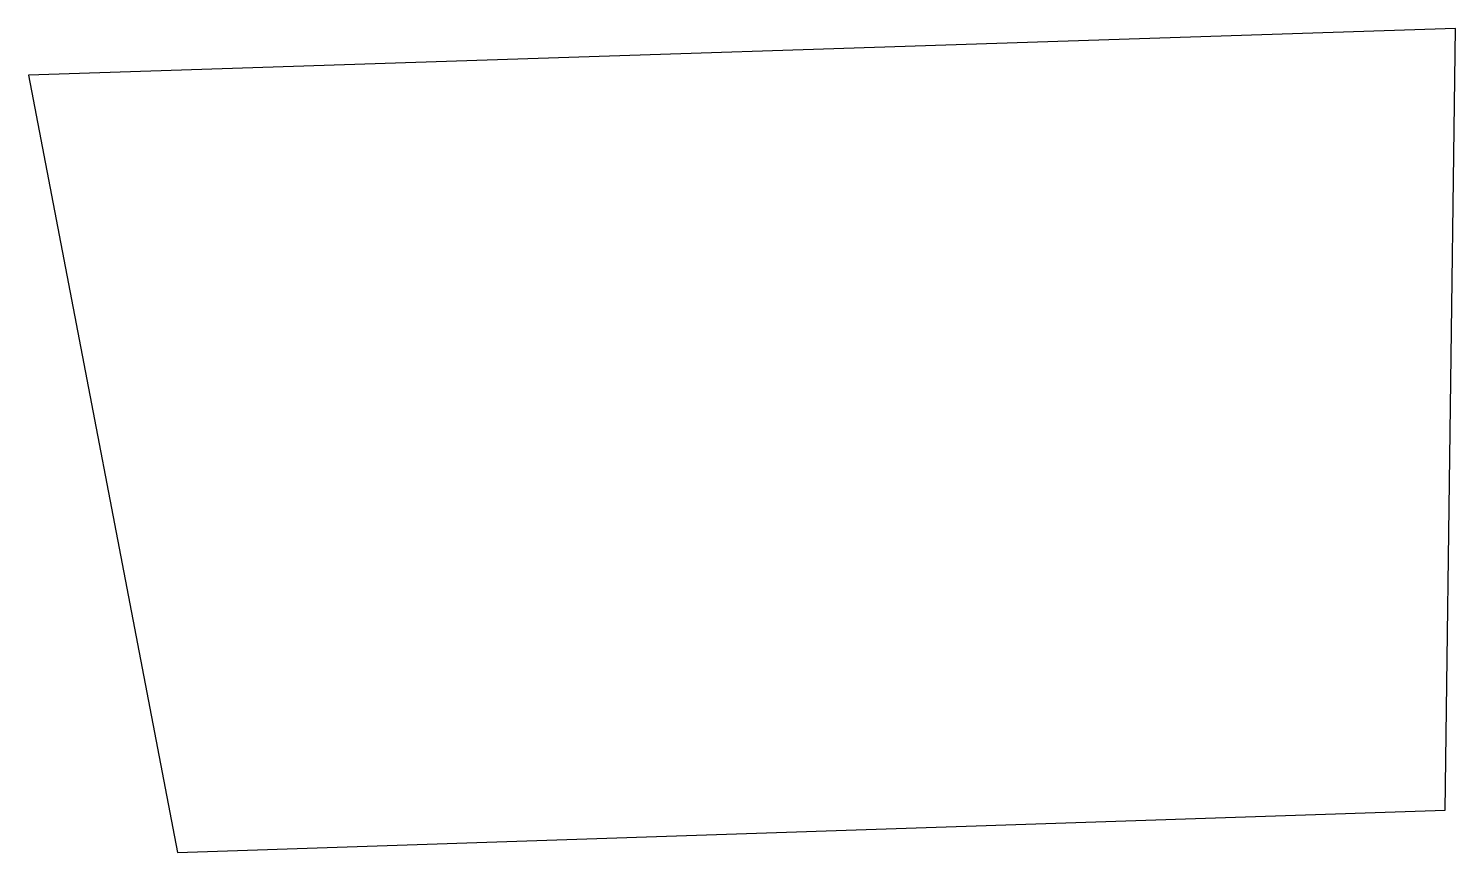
# Model space of a CAD drawing. Header units: millimetres. Extents: x 72.3 to 138.3, y -24.6 to 13.5.
import ezdxf

# ---------------------------------------------------------------- set-up
doc = ezdxf.new("R2010")
doc.units = ezdxf.units.MM

msp = doc.modelspace()

# ---------------------------------------------------------------- linework, layer by layer
for p, q in [((138.254, 13.499), (72.286, 11.343)), ((137.772, -22.643), (138.254, 13.499)), ((72.286, 11.343), (79.177, -24.595)), ((79.177, -24.595), (137.772, -22.643))]:
    msp.add_line(p, q)

doc.saveas('drawing.dxf')
